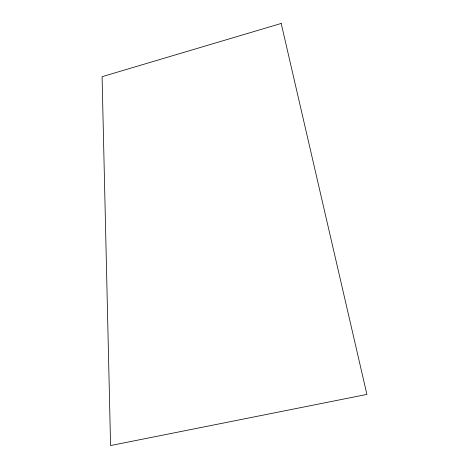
<?xml version="1.0" encoding="UTF-8"?>
<svg xmlns="http://www.w3.org/2000/svg" width="469" height="469" viewBox="0 0 469 469"><rect width="100%" height="100%" fill="white"/><g stroke="black" fill="none" stroke-linecap="round" stroke-linejoin="round"><path stroke-width="0.7" d="M281.195 23.45L102.084 76.687L110.573 445.55L366.916 394.417L281.195 23.45"/></g></svg>
